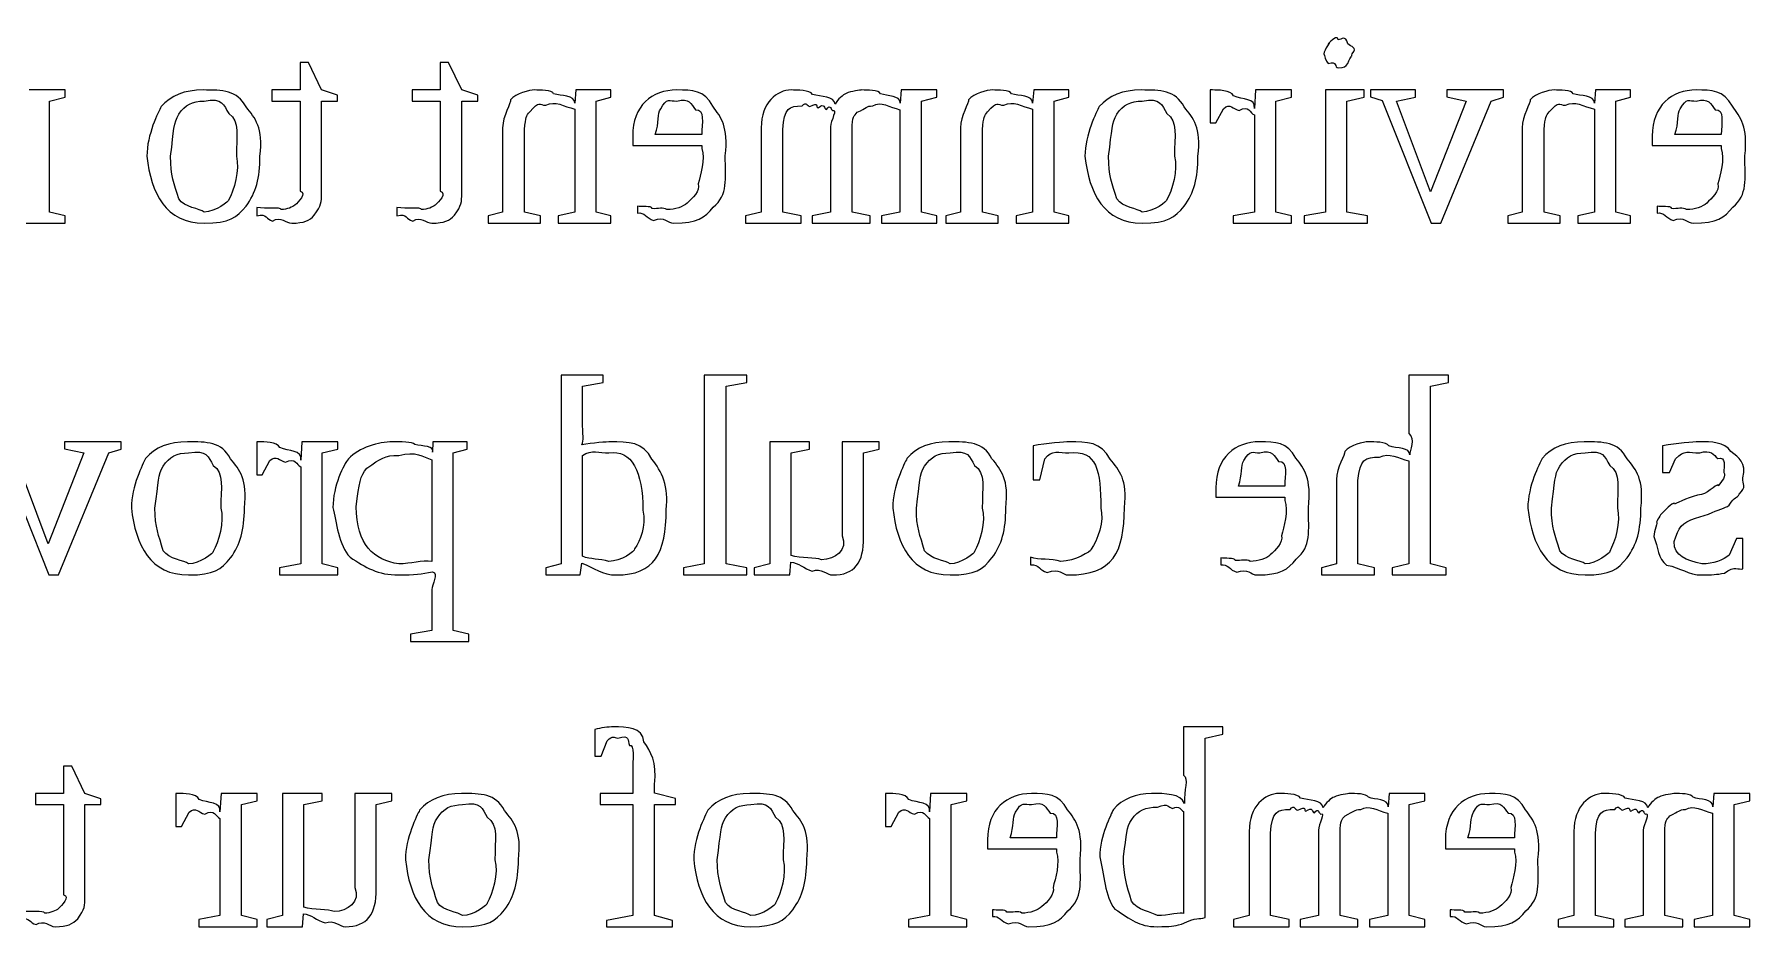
# Model space of a CAD drawing. Header units: millimetres. Extents: x 21 to 196, y 128 to 259.
# Drawn here: x 168.51 to 195.78, y 194.59 to 208.78 of the extents above; entities that cross this region are included whole.
import ezdxf

# ---------------------------------------------------------------- set-up
doc = ezdxf.new("R2010")
doc.units = ezdxf.units.MM
doc.layers.get('0').update_dxf_attribs({"linetype": 'CONTINUOUS'})

msp = doc.modelspace()

# ---------------------------------------------------------------- linework, layer by layer
at = {"color": 0}
for p, q in [((189.016, 208.466), (189.016, 208.466)), ((172.868, 208.328), (172.736, 208.328)), ((172.736, 208.328), (172.736, 207.892)), ((173.077, 207.892), (172.868, 208.328)), ((175.098, 208.328), (174.965, 208.328)), ((174.965, 208.328), (174.965, 207.892)), ((175.307, 207.892), (175.098, 208.328)), ((169, 207.892), (168.427, 207.892)), ((169, 207.777), (169, 207.892)), ((172.736, 207.892), (172.289, 207.892)), ((172.289, 207.892), (172.289, 207.716)), ((173.331, 207.809), (173.077, 207.892)), ((174.965, 207.892), (174.519, 207.892)), ((174.519, 207.892), (174.519, 207.716)), ((175.561, 207.809), (175.307, 207.892)), ((177.121, 207.892), (177.104, 207.683)), ((177.677, 207.892), (177.121, 207.892)), ((177.677, 207.777), (177.677, 207.892)), ((182.295, 207.892), (182.279, 207.683)), ((182.863, 207.892), (182.295, 207.892)), ((182.863, 207.777), (182.863, 207.892)), ((184.401, 207.892), (184.384, 207.683)), ((184.958, 207.892), (184.401, 207.892)), ((184.958, 207.777), (184.958, 207.892)), ((187.209, 207.892), (187.209, 207.368)), ((187.242, 207.892), (187.209, 207.892)), ((187.926, 207.892), (187.909, 207.6)), ((188.499, 207.892), (187.926, 207.892)), ((188.499, 207.777), (188.499, 207.892)), ((189.655, 207.892), (189.038, 207.892)), ((189.038, 207.892), (189.038, 205.952)), ((189.655, 207.777), (189.655, 207.892)), ((190.471, 207.892), (189.755, 207.892)), ((189.755, 207.892), (189.755, 207.782)), ((190.471, 207.777), (190.471, 207.892)), ((191.871, 207.892), (190.967, 207.892)), ((190.967, 207.892), (190.967, 207.782)), ((191.871, 207.777), (191.871, 207.892)), ((193.332, 207.892), (193.315, 207.683)), ((193.888, 207.892), (193.332, 207.892)), ((193.888, 207.777), (193.888, 207.892)), ((168.752, 207.716), (169, 207.777)), ((168.752, 205.952), (168.752, 207.716)), ((172.289, 207.716), (172.736, 207.716)), ((172.736, 207.716), (172.736, 206.283)), ((173.077, 206.255), (173.077, 207.716)), ((173.077, 207.716), (173.331, 207.716)), ((173.331, 207.716), (173.331, 207.809)), ((174.519, 207.716), (174.965, 207.716)), ((174.965, 207.716), (174.965, 206.283)), ((175.307, 206.255), (175.307, 207.716)), ((175.307, 207.716), (175.561, 207.716)), ((175.561, 207.716), (175.561, 207.809)), ((177.104, 207.589), (177.104, 205.952)), ((177.446, 207.716), (177.677, 207.777)), ((177.446, 205.952), (177.446, 207.716)), ((178.725, 207.716), (178.725, 207.716)), ((182.273, 207.578), (182.273, 205.952)), ((182.615, 207.716), (182.863, 207.777)), ((182.615, 205.952), (182.615, 207.716)), ((184.384, 207.589), (184.384, 205.952)), ((184.726, 207.716), (184.958, 207.777)), ((184.726, 205.952), (184.726, 207.716)), ((187.297, 207.368), (187.419, 207.595)), ((188.251, 207.716), (188.499, 207.777)), ((188.251, 205.952), (188.251, 207.716)), ((189.38, 207.716), (189.655, 207.777)), ((189.38, 205.952), (189.38, 207.716)), ((189.755, 207.782), (189.942, 207.727)), ((189.942, 207.727), (190.719, 205.776)), ((190.168, 207.716), (190.471, 207.777)), ((190.708, 206.272), (190.168, 207.716)), ((191.276, 207.716), (190.708, 206.272)), ((190.874, 205.776), (191.673, 207.716)), ((190.967, 207.782), (191.276, 207.716)), ((191.673, 207.716), (191.871, 207.777)), ((193.315, 207.589), (193.315, 205.952)), ((193.657, 207.716), (193.888, 207.777)), ((193.657, 205.952), (193.657, 207.716)), ((194.936, 207.716), (194.936, 207.716)), ((175.957, 207.292), (175.957, 205.952)), ((180.068, 207.292), (180.068, 205.952)), ((181.171, 207.308), (181.171, 205.952)), ((183.238, 207.292), (183.238, 205.952)), ((187.209, 207.368), (187.297, 207.368)), ((187.909, 207.495), (187.909, 205.952)), ((192.169, 207.292), (192.169, 205.952)), ((176.305, 205.952), (176.305, 207.264)), ((178.025, 207.159), (178.025, 207.01)), ((179.122, 207.187), (178.383, 207.187)), ((180.41, 205.952), (180.41, 207.264)), ((181.512, 205.952), (181.512, 207.264)), ((183.585, 205.952), (183.585, 207.264)), ((192.516, 205.952), (192.516, 207.264)), ((194.236, 207.159), (194.236, 207.01)), ((195.333, 207.187), (194.594, 207.187)), ((170.301, 206.839), (170.301, 206.839)), ((170.676, 206.839), (170.676, 206.839)), ((178.025, 207.01), (179.122, 207.01)), ((179.122, 207.01), (179.122, 206.961)), ((185.216, 206.839), (185.216, 206.839)), ((185.591, 206.839), (185.591, 206.839)), ((194.236, 207.01), (195.333, 207.01)), ((195.333, 207.01), (195.333, 206.961)), ((169, 205.891), (168.752, 205.952)), ((172.047, 206.024), (172.047, 205.891)), ((174.276, 206.024), (174.276, 205.891)), ((175.957, 205.952), (175.726, 205.891)), ((176.558, 205.891), (176.305, 205.952)), ((177.104, 205.952), (176.839, 205.891)), ((177.677, 205.891), (177.446, 205.952)), ((178.102, 206.045), (178.102, 205.935)), ((180.068, 205.952), (179.82, 205.891)), ((180.702, 205.891), (180.41, 205.952)), ((181.171, 205.952), (180.879, 205.891)), ((181.799, 205.891), (181.512, 205.952)), ((182.273, 205.952), (181.981, 205.891)), ((182.863, 205.891), (182.615, 205.952)), ((183.238, 205.952), (183.006, 205.891)), ((183.838, 205.891), (183.585, 205.952)), ((184.384, 205.952), (184.12, 205.891)), ((184.958, 205.891), (184.726, 205.952)), ((187.909, 205.952), (187.573, 205.891)), ((188.499, 205.891), (188.251, 205.952)), ((189.038, 205.952), (188.702, 205.891)), ((189.71, 205.891), (189.38, 205.952)), ((192.169, 205.952), (191.937, 205.891)), ((192.77, 205.891), (192.516, 205.952)), ((193.315, 205.952), (193.051, 205.891)), ((193.888, 205.891), (193.657, 205.952)), ((194.313, 206.045), (194.313, 205.935)), ((168.074, 205.776), (169, 205.776)), ((169, 205.776), (169, 205.891)), ((172.604, 205.776), (172.604, 205.776)), ((174.833, 205.776), (174.833, 205.776)), ((175.726, 205.891), (175.726, 205.776)), ((175.726, 205.776), (176.558, 205.776)), ((176.558, 205.776), (176.558, 205.891)), ((176.839, 205.891), (176.839, 205.776)), ((176.839, 205.776), (177.677, 205.776)), ((177.677, 205.776), (177.677, 205.891)), ((179.82, 205.891), (179.82, 205.776)), ((179.82, 205.776), (180.702, 205.776)), ((180.702, 205.776), (180.702, 205.891)), ((180.879, 205.891), (180.879, 205.776)), ((180.879, 205.776), (181.799, 205.776)), ((181.799, 205.776), (181.799, 205.891)), ((181.981, 205.891), (181.981, 205.776)), ((181.981, 205.776), (182.863, 205.776)), ((182.863, 205.776), (182.863, 205.891)), ((183.006, 205.891), (183.006, 205.776)), ((183.006, 205.776), (183.838, 205.776)), ((183.838, 205.776), (183.838, 205.891)), ((184.12, 205.891), (184.12, 205.776)), ((184.12, 205.776), (184.958, 205.776)), ((184.958, 205.776), (184.958, 205.891)), ((187.573, 205.891), (187.573, 205.776)), ((187.573, 205.776), (188.499, 205.776)), ((188.499, 205.776), (188.499, 205.891)), ((188.702, 205.891), (188.702, 205.776)), ((188.702, 205.776), (189.71, 205.776)), ((189.71, 205.776), (189.71, 205.891)), ((190.719, 205.776), (190.874, 205.776)), ((191.937, 205.891), (191.937, 205.776)), ((191.937, 205.776), (192.77, 205.776)), ((192.77, 205.776), (192.77, 205.891)), ((193.051, 205.891), (193.051, 205.776)), ((193.051, 205.776), (193.888, 205.776)), ((193.888, 205.776), (193.888, 205.891)), ((177.553, 203.358), (176.886, 203.358)), ((176.886, 203.358), (176.886, 200.36)), ((177.228, 203.182), (177.553, 203.243)), ((177.553, 203.243), (177.553, 203.358)), ((179.839, 203.358), (179.161, 203.358)), ((179.161, 203.358), (179.161, 200.36)), ((179.509, 203.182), (179.839, 203.243)), ((179.839, 203.243), (179.839, 203.358)), ((190.996, 203.358), (190.368, 203.358)), ((190.368, 203.358), (190.368, 202.432)), ((190.71, 203.182), (190.996, 203.243)), ((190.996, 203.243), (190.996, 203.358)), ((177.228, 202.625), (177.228, 203.182)), ((179.509, 200.36), (179.509, 203.182)), ((190.71, 200.36), (190.71, 203.182)), ((167.965, 202.135), (168.742, 200.183)), ((168.731, 200.679), (168.191, 202.124)), ((169.299, 202.124), (168.731, 200.679)), ((168.897, 200.183), (169.696, 202.124)), ((169.894, 202.3), (168.99, 202.3)), ((168.99, 202.3), (168.99, 202.19)), ((168.99, 202.19), (169.299, 202.124)), ((169.696, 202.124), (169.894, 202.184)), ((169.894, 202.184), (169.894, 202.3)), ((172.047, 202.3), (172.047, 201.777)), ((172.08, 202.3), (172.047, 202.3)), ((172.763, 202.3), (172.747, 202.008)), ((173.337, 202.3), (172.763, 202.3)), ((173.089, 202.124), (173.337, 202.184)), ((173.089, 200.36), (173.089, 202.124)), ((173.337, 202.184), (173.337, 202.3)), ((174.847, 202.3), (174.841, 202.135)), ((175.393, 202.3), (174.847, 202.3)), ((175.172, 202.124), (175.393, 202.184)), ((175.172, 199.301), (175.172, 202.124)), ((175.393, 202.184), (175.393, 202.3)), ((180.837, 202.3), (180.203, 202.3)), ((180.203, 202.3), (180.203, 200.36)), ((180.545, 202.124), (180.837, 202.184)), ((180.545, 200.492), (180.545, 202.124)), ((180.837, 202.184), (180.837, 202.3)), ((181.945, 202.3), (181.355, 202.3)), ((181.355, 202.3), (181.355, 200.806)), ((181.697, 202.124), (181.945, 202.184)), ((181.697, 200.784), (181.697, 202.124)), ((181.945, 202.184), (181.945, 202.3)), ((184.393, 202.234), (184.393, 201.694)), ((187.997, 202.124), (187.997, 202.124)), ((194.401, 202.234), (194.401, 201.81)), ((172.135, 201.777), (172.256, 202.002)), ((172.747, 201.903), (172.747, 200.36)), ((174.83, 202.014), (174.83, 200.399)), ((177.228, 200.481), (177.228, 202.085)), ((184.497, 201.694), (184.58, 202.03)), ((190.368, 201.997), (190.368, 200.36)), ((194.511, 201.81), (194.605, 202.03)), ((172.047, 201.777), (172.135, 201.777)), ((184.393, 201.694), (184.497, 201.694)), ((187.297, 201.567), (187.297, 201.418)), ((188.394, 201.595), (187.656, 201.595)), ((189.216, 201.699), (189.216, 200.36)), ((189.557, 200.36), (189.557, 201.683)), ((194.401, 201.81), (194.511, 201.81)), ((187.297, 201.418), (188.394, 201.418)), ((188.394, 201.418), (188.394, 201.369)), ((170.054, 201.247), (170.054, 201.247)), ((170.429, 201.247), (170.429, 201.247)), ((173.629, 201.269), (173.629, 201.269)), ((178.187, 201.214), (178.187, 201.214)), ((182.16, 201.247), (182.16, 201.247)), ((182.535, 201.247), (182.535, 201.247)), ((192.258, 201.247), (192.258, 201.247)), ((192.633, 201.247), (192.633, 201.247)), ((194.925, 201.088), (195.129, 201.148)), ((194.263, 200.795), (194.263, 200.795)), ((195.575, 200.762), (195.46, 200.498)), ((195.675, 200.762), (195.575, 200.762)), ((195.675, 200.283), (195.675, 200.762)), ((172.747, 200.36), (172.411, 200.299)), ((172.411, 200.299), (172.411, 200.183)), ((173.337, 200.299), (173.089, 200.36)), ((173.337, 200.183), (173.337, 200.299)), ((176.886, 200.36), (176.644, 200.299)), ((176.644, 200.299), (176.644, 200.183)), ((177.19, 200.183), (177.217, 200.371)), ((179.161, 200.36), (178.831, 200.299)), ((178.831, 200.299), (178.831, 200.183)), ((179.839, 200.299), (179.509, 200.36)), ((179.839, 200.183), (179.839, 200.299)), ((180.203, 200.36), (179.955, 200.299)), ((179.955, 200.299), (179.955, 200.183)), ((180.523, 200.183), (180.54, 200.387)), ((184.349, 200.465), (184.349, 200.343)), ((187.375, 200.454), (187.375, 200.343)), ((189.216, 200.36), (188.979, 200.299)), ((188.979, 200.299), (188.979, 200.183)), ((189.817, 200.299), (189.557, 200.36)), ((189.817, 200.183), (189.817, 200.299)), ((190.368, 200.36), (190.103, 200.299)), ((190.103, 200.299), (190.103, 200.183)), ((190.958, 200.299), (190.71, 200.36)), ((190.958, 200.183), (190.958, 200.299)), ((168.742, 200.183), (168.897, 200.183)), ((172.411, 200.183), (173.337, 200.183)), ((174.83, 199.952), (174.83, 199.301)), ((176.644, 200.183), (177.19, 200.183)), ((178.831, 200.183), (179.839, 200.183)), ((179.955, 200.183), (180.523, 200.183)), ((188.979, 200.183), (189.817, 200.183)), ((190.103, 200.183), (190.958, 200.183)), ((174.83, 199.301), (174.494, 199.241)), ((174.494, 199.241), (174.494, 199.125)), ((174.494, 199.125), (175.42, 199.125)), ((175.42, 199.241), (175.172, 199.301)), ((175.42, 199.125), (175.42, 199.241)), ((187.409, 197.768), (186.781, 197.768)), ((186.781, 197.768), (186.781, 197.002)), ((187.409, 197.652), (187.409, 197.768)), ((177.424, 197.729), (177.424, 197.305)), ((177.523, 197.305), (177.617, 197.547)), ((187.128, 197.592), (187.409, 197.652)), ((187.128, 194.741), (187.128, 197.592)), ((177.424, 197.305), (177.523, 197.305)), ((169.106, 197.145), (168.974, 197.145)), ((168.974, 197.145), (168.974, 196.71)), ((169.315, 196.71), (169.106, 197.145)), ((178.025, 197.035), (178.025, 196.71)), ((168.974, 196.71), (168.527, 196.71)), ((168.527, 196.71), (168.527, 196.533)), ((169.569, 196.627), (169.315, 196.71)), ((170.762, 196.71), (170.762, 196.186)), ((170.796, 196.71), (170.762, 196.71)), ((171.479, 196.71), (171.462, 196.417)), ((172.052, 196.71), (171.479, 196.71)), ((172.052, 196.594), (172.052, 196.71)), ((173.089, 196.71), (172.455, 196.71)), ((172.455, 196.71), (172.455, 194.769)), ((173.089, 196.594), (173.089, 196.71)), ((174.196, 196.71), (173.607, 196.71)), ((173.607, 196.71), (173.607, 195.216)), ((174.196, 196.594), (174.196, 196.71)), ((178.025, 196.71), (177.506, 196.71)), ((177.506, 196.71), (177.506, 196.533)), ((178.372, 196.715), (178.372, 196.853)), ((178.703, 196.632), (178.372, 196.715)), ((182.046, 196.71), (182.046, 196.186)), ((182.079, 196.71), (182.046, 196.71)), ((182.762, 196.71), (182.746, 196.417)), ((183.335, 196.71), (182.762, 196.71)), ((183.335, 196.594), (183.335, 196.71)), ((190.053, 196.71), (190.037, 196.5)), ((190.621, 196.71), (190.053, 196.71)), ((190.621, 196.594), (190.621, 196.71)), ((195.217, 196.71), (195.2, 196.5)), ((195.785, 196.71), (195.217, 196.71)), ((195.785, 196.594), (195.785, 196.71)), ((168.527, 196.533), (168.974, 196.533)), ((168.974, 196.533), (168.974, 195.1)), ((169.315, 195.072), (169.315, 196.533)), ((169.315, 196.533), (169.569, 196.533)), ((169.569, 196.533), (169.569, 196.627)), ((170.851, 196.186), (170.972, 196.412)), ((171.804, 196.533), (172.052, 196.594)), ((171.804, 194.769), (171.804, 196.533)), ((172.796, 196.533), (173.089, 196.594)), ((172.796, 194.902), (172.796, 196.533)), ((173.948, 196.533), (174.196, 196.594)), ((173.948, 195.194), (173.948, 196.533)), ((177.506, 196.533), (178.025, 196.533)), ((178.025, 196.533), (178.025, 194.769)), ((178.372, 196.533), (178.703, 196.533)), ((178.372, 194.769), (178.372, 196.533)), ((178.703, 196.533), (178.703, 196.632)), ((182.134, 196.186), (182.255, 196.412)), ((183.087, 196.533), (183.335, 196.594)), ((183.087, 194.769), (183.087, 196.533)), ((184.366, 196.533), (184.366, 196.533)), ((186.781, 196.423), (186.781, 194.802)), ((190.032, 196.395), (190.032, 194.769)), ((190.373, 196.533), (190.621, 196.594)), ((190.373, 194.769), (190.373, 196.533)), ((191.647, 196.533), (191.647, 196.533)), ((195.195, 196.395), (195.195, 194.769)), ((195.537, 196.533), (195.785, 196.594)), ((195.537, 194.769), (195.537, 196.533)), ((170.762, 196.186), (170.851, 196.186)), ((171.462, 196.313), (171.462, 194.769)), ((182.046, 196.186), (182.134, 196.186)), ((182.746, 196.313), (182.746, 194.769)), ((187.827, 196.108), (187.827, 194.769)), ((188.929, 196.125), (188.929, 194.769)), ((192.99, 196.108), (192.99, 194.769)), ((194.093, 196.125), (194.093, 194.769)), ((183.666, 195.976), (183.666, 195.828)), ((184.763, 196.004), (184.025, 196.004)), ((188.168, 194.769), (188.168, 196.081)), ((189.271, 194.769), (189.271, 196.081)), ((190.947, 195.976), (190.947, 195.828)), ((192.043, 196.004), (191.305, 196.004)), ((193.332, 194.769), (193.332, 196.081)), ((194.434, 194.769), (194.434, 196.081)), ((174.412, 195.657), (174.412, 195.657)), ((174.786, 195.657), (174.786, 195.657)), ((178.995, 195.657), (178.995, 195.657)), ((179.37, 195.657), (179.37, 195.657)), ((183.666, 195.828), (184.763, 195.828)), ((184.763, 195.828), (184.763, 195.778)), ((185.827, 195.706), (185.827, 195.706)), ((190.947, 195.828), (192.043, 195.828)), ((192.043, 195.828), (192.043, 195.778)), ((171.462, 194.769), (171.126, 194.709)), ((172.052, 194.709), (171.804, 194.769)), ((172.455, 194.769), (172.207, 194.709)), ((172.774, 194.593), (172.791, 194.797)), ((178.025, 194.769), (177.606, 194.692)), ((178.659, 194.692), (178.372, 194.769)), ((182.746, 194.769), (182.409, 194.709)), ((183.335, 194.709), (183.087, 194.769)), ((183.744, 194.863), (183.744, 194.753)), ((187.827, 194.769), (187.579, 194.709)), ((188.461, 194.709), (188.168, 194.769)), ((188.929, 194.769), (188.637, 194.709)), ((189.557, 194.709), (189.271, 194.769)), ((190.032, 194.769), (189.739, 194.709)), ((190.621, 194.709), (190.373, 194.769)), ((191.024, 194.863), (191.024, 194.753)), ((192.99, 194.769), (192.742, 194.709)), ((193.624, 194.709), (193.332, 194.769)), ((194.093, 194.769), (193.8, 194.709)), ((194.721, 194.709), (194.434, 194.769)), ((195.195, 194.769), (194.903, 194.709)), ((195.785, 194.709), (195.537, 194.769)), ((168.841, 194.593), (168.841, 194.593)), ((171.126, 194.709), (171.126, 194.593)), ((171.126, 194.593), (172.052, 194.593)), ((172.052, 194.593), (172.052, 194.709)), ((172.207, 194.709), (172.207, 194.593)), ((172.207, 194.593), (172.774, 194.593)), ((177.606, 194.692), (177.606, 194.593)), ((177.606, 194.593), (178.659, 194.593)), ((178.659, 194.593), (178.659, 194.692)), ((182.409, 194.709), (182.409, 194.593)), ((182.409, 194.593), (183.335, 194.593)), ((183.335, 194.593), (183.335, 194.709)), ((187.579, 194.709), (187.579, 194.593)), ((187.579, 194.593), (188.461, 194.593)), ((188.461, 194.593), (188.461, 194.709)), ((188.637, 194.709), (188.637, 194.593)), ((188.637, 194.593), (189.557, 194.593)), ((189.557, 194.593), (189.557, 194.709)), ((189.739, 194.709), (189.739, 194.593)), ((189.739, 194.593), (190.621, 194.593)), ((190.621, 194.593), (190.621, 194.709)), ((192.742, 194.709), (192.742, 194.593)), ((192.742, 194.593), (193.624, 194.593)), ((193.624, 194.593), (193.624, 194.709)), ((193.8, 194.709), (193.8, 194.593)), ((193.8, 194.593), (194.721, 194.593)), ((194.721, 194.593), (194.721, 194.709)), ((194.903, 194.709), (194.903, 194.593)), ((194.903, 194.593), (195.785, 194.593)), ((195.785, 194.593), (195.785, 194.709))]:
    msp.add_line(p, q, dxfattribs=at)
for points in [[(189.082, 208.625), (189.145, 208.689), (189.016, 208.528), (189.016, 208.466)], [(189.242, 208.691), (189.234, 208.777), (189.126, 208.669), (189.082, 208.625)], [(189.396, 208.625), (189.355, 208.777), (189.301, 208.691), (189.242, 208.691)], [(189.016, 208.466), (189.027, 208.45), (189.038, 208.355), (189.082, 208.311)], [(189.462, 208.466), (189.56, 208.572), (189.44, 208.581), (189.396, 208.625)], [(189.396, 208.311), (189.443, 208.45), (189.462, 208.406), (189.462, 208.466)], [(189.082, 208.311), (189.234, 208.362), (189.18, 208.245), (189.242, 208.245)], [(189.242, 208.245), (189.355, 208.245), (189.352, 208.267), (189.396, 208.311)], [(171.194, 207.892), (170.901, 207.892), (170.678, 207.804), (170.527, 207.628)], [(171.877, 207.622), (171.737, 207.892), (171.5, 207.892), (171.194, 207.892)], [(176.465, 207.892), (176.381, 207.892), (176.17, 207.84), (176.084, 207.738)], [(176.768, 207.832), (176.749, 207.892), (176.546, 207.892), (176.465, 207.892)], [(177.104, 207.683), (177.104, 207.815), (176.886, 207.794), (176.768, 207.832)], [(178.725, 207.892), (178.332, 207.892), (178.025, 207.647), (178.025, 207.159)], [(179.298, 207.633), (179.163, 207.892), (178.971, 207.892), (178.725, 207.892)], [(180.542, 207.892), (180.321, 207.892), (180.068, 207.691), (180.068, 207.292)], [(180.884, 207.821), (180.846, 207.892), (180.635, 207.892), (180.542, 207.892)], [(181.419, 207.837), (181.375, 207.818), (181.279, 207.743), (181.242, 207.666)], [(181.667, 207.892), (181.65, 207.892), (181.496, 207.873), (181.419, 207.837)], [(181.965, 207.832), (181.941, 207.892), (181.752, 207.892), (181.667, 207.892)], [(182.279, 207.683), (182.283, 207.811), (182.075, 207.79), (181.965, 207.832)], [(183.745, 207.892), (183.661, 207.892), (183.45, 207.84), (183.364, 207.738)], [(184.048, 207.832), (184.029, 207.892), (183.826, 207.892), (183.745, 207.892)], [(184.384, 207.683), (184.384, 207.815), (184.167, 207.794), (184.048, 207.832)], [(186.11, 207.892), (185.818, 207.892), (185.594, 207.804), (185.443, 207.628)], [(186.793, 207.622), (186.653, 207.892), (186.416, 207.892), (186.11, 207.892)], [(187.579, 207.798), (187.535, 207.892), (187.324, 207.892), (187.242, 207.892)], [(192.676, 207.892), (192.592, 207.892), (192.381, 207.84), (192.296, 207.738)], [(192.979, 207.832), (192.96, 207.892), (192.757, 207.892), (192.676, 207.892)], [(193.315, 207.683), (193.315, 207.815), (193.097, 207.794), (192.979, 207.832)], [(194.936, 207.892), (194.543, 207.892), (194.236, 207.647), (194.236, 207.159)], [(195.509, 207.633), (195.374, 207.892), (195.182, 207.892), (194.936, 207.892)], [(170.527, 207.628), (170.483, 207.54), (170.301, 207.188), (170.301, 206.839)], [(170.808, 207.506), (170.906, 207.657), (171.027, 207.716), (171.21, 207.716)], [(171.21, 207.716), (171.505, 207.774), (171.522, 207.65), (171.602, 207.517)], [(172.098, 206.839), (172.151, 207.297), (172.025, 207.441), (171.877, 207.622)], [(176.084, 207.738), (176.094, 207.686), (175.957, 207.486), (175.957, 207.292)], [(176.387, 207.545), (176.553, 207.73), (176.529, 207.65), (176.646, 207.65)], [(176.646, 207.65), (176.795, 207.73), (176.925, 207.629), (177.104, 207.589)], [(178.383, 207.187), (178.453, 207.377), (178.413, 207.513), (178.471, 207.595)], [(178.471, 207.595), (178.568, 207.774), (178.612, 207.716), (178.725, 207.716)], [(178.725, 207.716), (178.927, 207.774), (178.954, 207.669), (179.022, 207.578)], [(179.022, 207.578), (179.181, 207.595), (179.122, 207.359), (179.122, 207.187)], [(179.497, 206.845), (179.549, 207.311), (179.43, 207.459), (179.298, 207.633)], [(180.41, 207.264), (180.431, 207.605), (180.513, 207.639), (180.719, 207.639)], [(180.719, 207.639), (180.79, 207.723), (180.796, 207.634), (180.84, 207.628)], [(180.84, 207.628), (180.997, 207.712), (180.928, 207.618), (180.972, 207.611)], [(181.242, 207.666), (181.235, 207.8), (181.021, 207.777), (180.884, 207.821)], [(180.972, 207.611), (181.085, 207.696), (181.06, 207.595), (181.104, 207.584)], [(181.104, 207.584), (181.169, 207.679), (181.179, 207.57), (181.204, 207.567)], [(181.204, 207.567), (181.291, 207.597), (181.171, 207.403), (181.171, 207.308)], [(181.595, 207.54), (181.747, 207.605), (181.733, 207.639), (181.843, 207.639)], [(181.843, 207.639), (181.974, 207.723), (182.105, 207.618), (182.273, 207.578)], [(183.364, 207.738), (183.374, 207.686), (183.238, 207.486), (183.238, 207.292)], [(183.668, 207.545), (183.833, 207.73), (183.81, 207.65), (183.927, 207.65)], [(183.927, 207.65), (184.076, 207.73), (184.205, 207.629), (184.384, 207.589)], [(185.443, 207.628), (185.398, 207.54), (185.216, 207.188), (185.216, 206.839)], [(185.724, 207.506), (185.821, 207.657), (185.943, 207.716), (186.126, 207.716)], [(186.126, 207.716), (186.421, 207.774), (186.437, 207.65), (186.517, 207.517)], [(187.013, 206.839), (187.067, 207.297), (186.94, 207.441), (186.793, 207.622)], [(187.419, 207.595), (187.524, 207.694), (187.572, 207.585), (187.667, 207.567)], [(187.909, 207.6), (187.935, 207.767), (187.719, 207.735), (187.579, 207.798)], [(187.667, 207.567), (187.829, 207.657), (187.84, 207.524), (187.909, 207.495)], [(192.296, 207.738), (192.305, 207.686), (192.169, 207.486), (192.169, 207.292)], [(192.599, 207.545), (192.764, 207.73), (192.741, 207.65), (192.858, 207.65)], [(192.858, 207.65), (193.006, 207.73), (193.136, 207.629), (193.315, 207.589)], [(194.594, 207.187), (194.665, 207.377), (194.624, 207.513), (194.682, 207.595)], [(194.682, 207.595), (194.779, 207.774), (194.823, 207.716), (194.936, 207.716)], [(194.936, 207.716), (195.138, 207.774), (195.165, 207.669), (195.234, 207.578)], [(195.234, 207.578), (195.392, 207.595), (195.333, 207.359), (195.333, 207.187)], [(195.708, 206.845), (195.76, 207.311), (195.641, 207.459), (195.509, 207.633)], [(170.676, 206.839), (170.734, 207.264), (170.72, 207.37), (170.808, 207.506)], [(171.602, 207.517), (171.783, 207.392), (171.723, 207.159), (171.723, 206.839)], [(176.305, 207.264), (176.325, 207.473), (176.332, 207.475), (176.387, 207.545)], [(181.512, 207.264), (181.518, 207.476), (181.54, 207.476), (181.595, 207.54)], [(183.585, 207.264), (183.606, 207.473), (183.613, 207.475), (183.668, 207.545)], [(185.591, 206.839), (185.649, 207.264), (185.636, 207.37), (185.724, 207.506)], [(186.517, 207.517), (186.7, 207.392), (186.639, 207.159), (186.639, 206.839)], [(192.516, 207.264), (192.537, 207.473), (192.544, 207.475), (192.599, 207.545)], [(170.301, 206.839), (170.366, 206.246), (170.604, 205.776), (171.21, 205.776)], [(170.808, 206.162), (170.734, 206.407), (170.676, 206.527), (170.676, 206.839)], [(171.723, 206.839), (171.783, 206.631), (171.683, 206.285), (171.602, 206.15)], [(171.877, 206.045), (172.034, 206.256), (172.098, 206.494), (172.098, 206.839)], [(179.122, 206.961), (179.181, 206.797), (179.104, 206.533), (179.066, 206.398)], [(179.304, 206.029), (179.549, 206.23), (179.497, 206.47), (179.497, 206.845)], [(185.216, 206.839), (185.281, 206.246), (185.52, 205.776), (186.126, 205.776)], [(185.724, 206.162), (185.649, 206.407), (185.591, 206.527), (185.591, 206.839)], [(186.639, 206.839), (186.7, 206.631), (186.599, 206.285), (186.517, 206.15)], [(186.793, 206.045), (186.95, 206.256), (187.013, 206.494), (187.013, 206.839)], [(195.333, 206.961), (195.392, 206.797), (195.315, 206.533), (195.278, 206.398)], [(195.515, 206.029), (195.76, 206.23), (195.708, 206.47), (195.708, 206.845)], [(172.736, 206.283), (172.85, 206.252), (172.708, 206.113), (172.653, 206.062)], [(172.962, 205.902), (173.077, 206.062), (173.077, 206.103), (173.077, 206.255)], [(174.965, 206.283), (175.08, 206.252), (174.938, 206.113), (174.883, 206.062)], [(175.191, 205.902), (175.307, 206.062), (175.307, 206.103), (175.307, 206.255)], [(179.066, 206.398), (179.104, 206.294), (178.967, 206.164), (178.89, 206.095)], [(195.278, 206.398), (195.315, 206.294), (195.179, 206.164), (195.101, 206.095)], [(171.21, 205.952), (171.144, 206.01), (170.896, 206.021), (170.808, 206.162)], [(171.602, 206.15), (171.618, 206.128), (171.387, 205.952), (171.21, 205.952)], [(171.21, 205.776), (171.618, 205.776), (171.727, 205.865), (171.877, 206.045)], [(172.438, 205.99), (172.427, 206.036), (172.201, 206.001), (172.047, 206.024)], [(172.047, 205.891), (172.215, 205.937), (172.19, 205.831), (172.3, 205.809)], [(172.653, 206.062), (172.623, 206.036), (172.526, 205.99), (172.438, 205.99)], [(174.668, 205.99), (174.657, 206.036), (174.431, 206.001), (174.276, 206.024)], [(174.276, 205.891), (174.444, 205.937), (174.42, 205.831), (174.53, 205.809)], [(174.883, 206.062), (174.853, 206.036), (174.756, 205.99), (174.668, 205.99)], [(178.333, 206.007), (178.325, 206.058), (178.161, 206.03), (178.102, 206.045)], [(178.102, 205.935), (178.211, 205.955), (178.249, 205.853), (178.355, 205.82)], [(178.57, 205.99), (178.513, 206.036), (178.425, 205.996), (178.333, 206.007)], [(178.89, 206.095), (178.828, 206.036), (178.703, 205.99), (178.57, 205.99)], [(178.681, 205.776), (179.053, 205.776), (179.171, 205.86), (179.304, 206.029)], [(186.126, 205.952), (186.06, 206.01), (185.812, 206.021), (185.724, 206.162)], [(186.517, 206.15), (186.534, 206.128), (186.303, 205.952), (186.126, 205.952)], [(186.126, 205.776), (186.534, 205.776), (186.643, 205.865), (186.793, 206.045)], [(194.545, 206.007), (194.536, 206.058), (194.372, 206.03), (194.313, 206.045)], [(194.313, 205.935), (194.422, 205.955), (194.461, 205.853), (194.566, 205.82)], [(194.782, 205.99), (194.724, 206.036), (194.637, 205.996), (194.545, 206.007)], [(195.101, 206.095), (195.039, 206.036), (194.914, 205.99), (194.782, 205.99)], [(194.892, 205.776), (195.264, 205.776), (195.382, 205.86), (195.515, 206.029)], [(172.3, 205.809), (172.431, 205.893), (172.508, 205.776), (172.604, 205.776)], [(172.604, 205.776), (172.802, 205.776), (172.882, 205.817), (172.962, 205.902)], [(174.53, 205.809), (174.661, 205.893), (174.738, 205.776), (174.833, 205.776)], [(174.833, 205.776), (175.031, 205.776), (175.111, 205.817), (175.191, 205.902)], [(178.355, 205.82), (178.542, 205.893), (178.57, 205.776), (178.681, 205.776)], [(194.566, 205.82), (194.753, 205.893), (194.782, 205.776), (194.892, 205.776)], [(177.217, 202.251), (177.253, 202.314), (177.228, 202.423), (177.228, 202.625)], [(190.368, 202.432), (190.475, 202.347), (190.372, 202.16), (190.379, 202.091)], [(170.947, 202.3), (170.655, 202.3), (170.432, 202.212), (170.28, 202.035)], [(170.561, 201.914), (170.659, 202.064), (170.78, 202.124), (170.964, 202.124)], [(171.631, 202.03), (171.49, 202.3), (171.253, 202.3), (170.947, 202.3)], [(170.964, 202.124), (171.258, 202.182), (171.275, 202.058), (171.355, 201.925)], [(172.416, 202.207), (172.372, 202.3), (172.161, 202.3), (172.08, 202.3)], [(172.747, 202.008), (172.773, 202.175), (172.557, 202.143), (172.416, 202.207)], [(174.202, 202.3), (173.992, 202.3), (173.67, 202.209), (173.507, 202.03)], [(174.56, 202.256), (174.533, 202.3), (174.323, 202.3), (174.202, 202.3)], [(174.307, 202.085), (174.574, 202.157), (174.691, 202.061), (174.83, 202.014)], [(174.841, 202.135), (174.885, 202.241), (174.679, 202.226), (174.56, 202.256)], [(177.669, 202.3), (177.631, 202.3), (177.369, 202.283), (177.217, 202.251)], [(177.228, 202.085), (177.374, 202.182), (177.49, 202.124), (177.647, 202.124)], [(177.647, 202.124), (178.01, 202.182), (178.187, 201.821), (178.187, 201.214)], [(178.331, 202.025), (178.19, 202.3), (177.96, 202.3), (177.669, 202.3)], [(183.053, 202.3), (182.761, 202.3), (182.538, 202.212), (182.386, 202.035)], [(182.667, 201.914), (182.765, 202.064), (182.886, 202.124), (183.07, 202.124)], [(183.737, 202.03), (183.596, 202.3), (183.359, 202.3), (183.053, 202.3)], [(183.07, 202.124), (183.364, 202.182), (183.381, 202.058), (183.461, 201.925)], [(184.966, 202.3), (184.897, 202.3), (184.599, 202.278), (184.393, 202.234)], [(184.58, 202.03), (184.683, 202.182), (184.81, 202.124), (184.96, 202.124)], [(184.96, 202.124), (185.407, 202.182), (185.467, 201.832), (185.467, 201.247)], [(185.616, 202.025), (185.473, 202.3), (185.25, 202.3), (184.966, 202.3)], [(187.997, 202.3), (187.605, 202.3), (187.297, 202.055), (187.297, 201.567)], [(187.744, 202.002), (187.84, 202.182), (187.885, 202.124), (187.997, 202.124)], [(188.571, 202.041), (188.436, 202.3), (188.244, 202.3), (187.997, 202.3)], [(187.997, 202.124), (188.2, 202.182), (188.226, 202.077), (188.295, 201.986)], [(189.348, 202.146), (189.353, 202.093), (189.216, 201.894), (189.216, 201.699)], [(189.723, 202.3), (189.644, 202.3), (189.434, 202.248), (189.348, 202.146)], [(190.048, 202.234), (190.015, 202.3), (189.811, 202.3), (189.723, 202.3)], [(189.899, 202.058), (190.059, 202.137), (190.188, 202.037), (190.368, 201.997)], [(190.379, 202.091), (190.387, 202.215), (190.173, 202.193), (190.048, 202.234)], [(193.151, 202.3), (192.859, 202.3), (192.636, 202.212), (192.484, 202.035)], [(192.766, 201.914), (192.863, 202.064), (192.985, 202.124), (193.168, 202.124)], [(193.835, 202.03), (193.694, 202.3), (193.457, 202.3), (193.151, 202.3)], [(193.168, 202.124), (193.463, 202.182), (193.479, 202.058), (193.559, 201.925)], [(194.975, 202.3), (194.885, 202.3), (194.633, 202.278), (194.401, 202.234)], [(194.605, 202.03), (194.753, 202.182), (194.814, 202.124), (194.991, 202.124)], [(195.487, 202.146), (195.37, 202.3), (195.192, 202.3), (194.975, 202.3)], [(194.991, 202.124), (195.171, 202.182), (195.211, 202.093), (195.278, 202.035)], [(195.675, 201.727), (195.738, 201.976), (195.612, 202.043), (195.487, 202.146)], [(170.28, 202.035), (170.236, 201.947), (170.054, 201.596), (170.054, 201.247)], [(170.429, 201.247), (170.487, 201.672), (170.473, 201.778), (170.561, 201.914)], [(171.355, 201.925), (171.537, 201.8), (171.476, 201.567), (171.476, 201.247)], [(171.851, 201.247), (171.905, 201.705), (171.778, 201.85), (171.631, 202.03)], [(172.256, 202.002), (172.361, 202.102), (172.409, 201.993), (172.504, 201.975)], [(172.504, 201.975), (172.667, 202.064), (172.678, 201.932), (172.747, 201.903)], [(173.507, 202.03), (173.43, 201.943), (173.259, 201.596), (173.259, 201.258)], [(173.629, 201.269), (173.677, 201.652), (173.687, 201.749), (173.8, 201.881)], [(173.8, 201.881), (174.019, 202.038), (174.079, 202.085), (174.307, 202.085)], [(178.557, 201.22), (178.609, 201.579), (178.482, 201.84), (178.331, 202.025)], [(182.386, 202.035), (182.342, 201.947), (182.16, 201.596), (182.16, 201.247)], [(182.535, 201.247), (182.593, 201.672), (182.579, 201.778), (182.667, 201.914)], [(183.461, 201.925), (183.643, 201.8), (183.582, 201.567), (183.582, 201.247)], [(183.957, 201.247), (184.011, 201.705), (183.884, 201.85), (183.737, 202.03)], [(185.842, 201.253), (185.892, 201.701), (185.768, 201.844), (185.616, 202.025)], [(187.656, 201.595), (187.726, 201.785), (187.686, 201.921), (187.744, 202.002)], [(188.295, 201.986), (188.454, 202.002), (188.394, 201.767), (188.394, 201.595)], [(188.769, 201.253), (188.821, 201.719), (188.703, 201.868), (188.571, 202.041)], [(189.557, 201.683), (189.582, 202.02), (189.672, 202.058), (189.899, 202.058)], [(192.484, 202.035), (192.44, 201.947), (192.258, 201.596), (192.258, 201.247)], [(192.633, 201.247), (192.691, 201.672), (192.677, 201.778), (192.766, 201.914)], [(193.559, 201.925), (193.741, 201.8), (193.681, 201.567), (193.681, 201.247)], [(194.055, 201.247), (194.109, 201.705), (193.982, 201.85), (193.835, 202.03)], [(195.278, 202.035), (195.418, 202.069), (195.372, 201.905), (195.372, 201.81)], [(195.283, 201.6), (195.3, 201.661), (195.137, 201.498), (195.019, 201.462)], [(195.372, 201.81), (195.418, 201.774), (195.343, 201.658), (195.283, 201.6)], [(195.62, 201.468), (195.738, 201.584), (195.675, 201.628), (195.675, 201.727)], [(188.394, 201.369), (188.454, 201.205), (188.376, 200.942), (188.339, 200.806)], [(194.589, 201.308), (194.592, 201.37), (194.461, 201.234), (194.412, 201.187)], [(195.019, 201.462), (194.845, 201.436), (194.655, 201.341), (194.589, 201.308)], [(195.129, 201.148), (195.289, 201.227), (195.391, 201.243), (195.46, 201.291)], [(195.46, 201.291), (195.546, 201.44), (195.584, 201.398), (195.62, 201.468)], [(170.054, 201.247), (170.119, 200.653), (170.357, 200.183), (170.964, 200.183)], [(170.561, 200.569), (170.487, 200.815), (170.429, 200.934), (170.429, 201.247)], [(171.476, 201.247), (171.537, 201.039), (171.436, 200.694), (171.355, 200.558)], [(171.631, 200.454), (171.788, 200.665), (171.851, 200.901), (171.851, 201.247)], [(173.259, 201.258), (173.313, 201.028), (173.35, 200.652), (173.53, 200.465)], [(174.307, 200.36), (173.912, 200.418), (173.629, 200.663), (173.629, 201.269)], [(177.763, 200.183), (178.373, 200.183), (178.557, 200.528), (178.557, 201.22)], [(178.187, 201.214), (178.245, 200.947), (178.143, 200.732), (178.055, 200.597)], [(182.16, 201.247), (182.225, 200.653), (182.463, 200.183), (183.07, 200.183)], [(182.667, 200.569), (182.593, 200.815), (182.535, 200.934), (182.535, 201.247)], [(183.582, 201.247), (183.643, 201.039), (183.542, 200.694), (183.461, 200.558)], [(183.737, 200.454), (183.894, 200.665), (183.957, 200.901), (183.957, 201.247)], [(184.955, 200.183), (185.657, 200.183), (185.842, 200.539), (185.842, 201.253)], [(185.467, 201.247), (185.525, 201.057), (185.416, 200.723), (185.313, 200.591)], [(188.576, 200.437), (188.821, 200.638), (188.769, 200.878), (188.769, 201.253)], [(192.258, 201.247), (192.323, 200.653), (192.562, 200.183), (193.168, 200.183)], [(192.766, 200.569), (192.691, 200.815), (192.633, 200.934), (192.633, 201.247)], [(193.681, 201.247), (193.741, 201.039), (193.64, 200.694), (193.559, 200.558)], [(193.835, 200.454), (193.992, 200.665), (194.055, 200.901), (194.055, 201.247)], [(194.302, 201.021), (194.327, 201.032), (194.263, 200.884), (194.263, 200.795)], [(194.412, 201.187), (194.378, 201.156), (194.328, 201.083), (194.302, 201.021)], [(194.583, 200.713), (194.657, 200.944), (194.697, 201.01), (194.925, 201.088)], [(181.355, 200.806), (181.453, 200.58), (181.245, 200.426), (181.025, 200.426)], [(181.201, 200.183), (181.563, 200.183), (181.697, 200.383), (181.697, 200.784)], [(188.339, 200.806), (188.376, 200.702), (188.24, 200.572), (188.163, 200.503)], [(194.263, 200.795), (194.327, 200.624), (194.329, 200.44), (194.462, 200.338)], [(170.964, 200.36), (170.898, 200.418), (170.649, 200.429), (170.561, 200.569)], [(171.355, 200.558), (171.371, 200.536), (171.14, 200.36), (170.964, 200.36)], [(177.647, 200.399), (177.496, 200.444), (177.353, 200.426), (177.228, 200.481)], [(178.055, 200.597), (178.069, 200.561), (177.832, 200.399), (177.647, 200.399)], [(181.025, 200.426), (180.942, 200.462), (180.692, 200.448), (180.545, 200.492)], [(183.07, 200.36), (183.003, 200.418), (182.755, 200.429), (182.667, 200.569)], [(183.461, 200.558), (183.478, 200.536), (183.246, 200.36), (183.07, 200.36)], [(185.313, 200.591), (185.319, 200.561), (185.051, 200.399), (184.834, 200.399)], [(188.163, 200.503), (188.101, 200.444), (187.976, 200.399), (187.843, 200.399)], [(193.168, 200.36), (193.102, 200.418), (192.854, 200.429), (192.766, 200.569)], [(193.559, 200.558), (193.576, 200.536), (193.344, 200.36), (193.168, 200.36)], [(195.024, 200.36), (194.775, 200.418), (194.583, 200.477), (194.583, 200.713)], [(195.46, 200.498), (195.366, 200.418), (195.205, 200.36), (195.024, 200.36)], [(170.964, 200.183), (171.371, 200.183), (171.48, 200.273), (171.631, 200.454)], [(173.53, 200.465), (173.787, 200.301), (173.965, 200.183), (174.307, 200.183)], [(174.83, 200.399), (174.673, 200.418), (174.498, 200.36), (174.307, 200.36)], [(174.307, 200.183), (174.552, 200.183), (174.673, 200.2), (174.841, 200.233)], [(174.841, 200.233), (174.949, 200.217), (174.83, 200.022), (174.83, 199.952)], [(177.217, 200.371), (177.399, 200.301), (177.553, 200.183), (177.763, 200.183)], [(180.54, 200.387), (180.655, 200.382), (180.753, 200.284), (180.881, 200.244)], [(180.881, 200.244), (181.027, 200.301), (181.113, 200.183), (181.201, 200.183)], [(183.07, 200.183), (183.478, 200.183), (183.586, 200.273), (183.737, 200.454)], [(184.834, 200.399), (184.679, 200.444), (184.485, 200.42), (184.349, 200.465)], [(184.349, 200.343), (184.489, 200.356), (184.5, 200.251), (184.613, 200.222)], [(184.613, 200.222), (184.831, 200.301), (184.838, 200.183), (184.955, 200.183)], [(187.606, 200.415), (187.598, 200.466), (187.434, 200.438), (187.375, 200.454)], [(187.375, 200.343), (187.483, 200.363), (187.522, 200.261), (187.628, 200.227)], [(187.843, 200.399), (187.785, 200.444), (187.699, 200.404), (187.606, 200.415)], [(187.628, 200.227), (187.814, 200.301), (187.843, 200.183), (187.953, 200.183)], [(187.953, 200.183), (188.325, 200.183), (188.444, 200.268), (188.576, 200.437)], [(193.168, 200.183), (193.576, 200.183), (193.685, 200.273), (193.835, 200.454)], [(194.462, 200.338), (194.704, 200.301), (194.784, 200.183), (195.041, 200.183)], [(195.041, 200.183), (195.182, 200.183), (195.258, 200.192), (195.382, 200.211)], [(195.382, 200.211), (195.55, 200.341), (195.606, 200.256), (195.675, 200.283)], [(177.721, 197.768), (177.633, 197.768), (177.516, 197.754), (177.424, 197.729)], [(178.201, 197.531), (178.182, 197.768), (177.928, 197.768), (177.721, 197.768)], [(177.617, 197.547), (177.719, 197.649), (177.721, 197.592), (177.788, 197.592)], [(177.788, 197.592), (177.99, 197.649), (177.939, 197.553), (177.975, 197.475)], [(177.975, 197.475), (178.06, 197.495), (178.025, 197.251), (178.025, 197.035)], [(178.372, 196.853), (178.409, 197.217), (178.315, 197.372), (178.201, 197.531)], [(186.781, 197.002), (186.873, 196.941), (186.786, 196.77), (186.797, 196.549)], [(171.132, 196.616), (171.088, 196.71), (170.877, 196.71), (170.796, 196.71)], [(175.304, 196.71), (175.012, 196.71), (174.789, 196.621), (174.637, 196.445)], [(175.988, 196.439), (175.847, 196.71), (175.61, 196.71), (175.304, 196.71)], [(179.888, 196.71), (179.596, 196.71), (179.372, 196.621), (179.221, 196.445)], [(180.571, 196.439), (180.431, 196.71), (180.194, 196.71), (179.888, 196.71)], [(182.415, 196.616), (182.371, 196.71), (182.16, 196.71), (182.079, 196.71)], [(184.366, 196.71), (183.974, 196.71), (183.666, 196.464), (183.666, 195.976)], [(184.94, 196.45), (184.804, 196.71), (184.613, 196.71), (184.366, 196.71)], [(186.274, 196.71), (186.035, 196.71), (185.808, 196.624), (185.667, 196.456)], [(186.797, 196.549), (186.745, 196.71), (186.483, 196.71), (186.274, 196.71)], [(188.301, 196.71), (188.079, 196.71), (187.827, 196.508), (187.827, 196.108)], [(188.642, 196.638), (188.604, 196.71), (188.393, 196.71), (188.301, 196.71)], [(189.177, 196.654), (189.133, 196.635), (189.038, 196.561), (189.001, 196.483)], [(189.425, 196.71), (189.409, 196.71), (189.254, 196.69), (189.177, 196.654)], [(189.723, 196.649), (189.699, 196.71), (189.51, 196.71), (189.425, 196.71)], [(191.647, 196.71), (191.254, 196.71), (190.947, 196.464), (190.947, 195.976)], [(192.22, 196.45), (192.085, 196.71), (191.893, 196.71), (191.647, 196.71)], [(193.464, 196.71), (193.242, 196.71), (192.99, 196.508), (192.99, 196.108)], [(193.806, 196.638), (193.767, 196.71), (193.556, 196.71), (193.464, 196.71)], [(194.341, 196.654), (194.297, 196.635), (194.201, 196.561), (194.164, 196.483)], [(194.589, 196.71), (194.572, 196.71), (194.418, 196.69), (194.341, 196.654)], [(194.886, 196.649), (194.863, 196.71), (194.674, 196.71), (194.589, 196.71)], [(170.972, 196.412), (171.076, 196.511), (171.125, 196.402), (171.22, 196.384)], [(171.462, 196.417), (171.488, 196.584), (171.272, 196.552), (171.132, 196.616)], [(171.22, 196.384), (171.383, 196.474), (171.394, 196.342), (171.462, 196.313)], [(174.637, 196.445), (174.593, 196.357), (174.412, 196.005), (174.412, 195.657)], [(174.919, 196.324), (175.016, 196.474), (175.138, 196.533), (175.321, 196.533)], [(175.321, 196.533), (175.616, 196.591), (175.632, 196.467), (175.712, 196.335)], [(176.208, 195.657), (176.262, 196.114), (176.135, 196.259), (175.988, 196.439)], [(179.221, 196.445), (179.177, 196.357), (178.995, 196.005), (178.995, 195.657)], [(179.502, 196.324), (179.6, 196.474), (179.721, 196.533), (179.904, 196.533)], [(179.904, 196.533), (180.199, 196.591), (180.216, 196.467), (180.296, 196.335)], [(180.792, 195.657), (180.846, 196.114), (180.719, 196.259), (180.571, 196.439)], [(182.255, 196.412), (182.36, 196.511), (182.408, 196.402), (182.503, 196.384)], [(182.746, 196.417), (182.772, 196.584), (182.555, 196.552), (182.415, 196.616)], [(182.503, 196.384), (182.666, 196.474), (182.677, 196.342), (182.746, 196.313)], [(184.025, 196.004), (184.095, 196.194), (184.055, 196.33), (184.113, 196.412)], [(184.113, 196.412), (184.209, 196.591), (184.253, 196.533), (184.366, 196.533)], [(184.366, 196.533), (184.569, 196.591), (184.595, 196.486), (184.664, 196.395)], [(184.664, 196.395), (184.822, 196.412), (184.763, 196.176), (184.763, 196.004)], [(185.138, 195.662), (185.19, 196.128), (185.072, 196.277), (184.94, 196.45)], [(185.667, 196.456), (185.634, 196.374), (185.452, 196.038), (185.452, 195.701)], [(185.959, 196.296), (186.061, 196.447), (186.184, 196.494), (186.367, 196.494)], [(186.367, 196.494), (186.56, 196.566), (186.53, 196.486), (186.61, 196.473)], [(186.61, 196.473), (186.719, 196.536), (186.745, 196.441), (186.781, 196.423)], [(188.168, 196.081), (188.189, 196.423), (188.272, 196.456), (188.477, 196.456)], [(188.477, 196.456), (188.549, 196.54), (188.554, 196.452), (188.598, 196.445)], [(188.598, 196.445), (188.756, 196.529), (188.686, 196.435), (188.73, 196.428)], [(189.001, 196.483), (188.994, 196.617), (188.779, 196.594), (188.642, 196.638)], [(188.73, 196.428), (188.844, 196.514), (188.819, 196.412), (188.863, 196.401)], [(188.863, 196.401), (188.928, 196.496), (188.937, 196.387), (188.962, 196.384)], [(188.962, 196.384), (189.049, 196.415), (188.929, 196.22), (188.929, 196.125)], [(189.353, 196.357), (189.505, 196.423), (189.491, 196.456), (189.601, 196.456)], [(189.601, 196.456), (189.732, 196.54), (189.863, 196.435), (190.032, 196.395)], [(190.037, 196.5), (190.041, 196.628), (189.833, 196.608), (189.723, 196.649)], [(191.305, 196.004), (191.375, 196.194), (191.335, 196.33), (191.393, 196.412)], [(191.393, 196.412), (191.49, 196.591), (191.534, 196.533), (191.647, 196.533)], [(191.647, 196.533), (191.849, 196.591), (191.875, 196.486), (191.944, 196.395)], [(191.944, 196.395), (192.103, 196.412), (192.043, 196.176), (192.043, 196.004)], [(192.418, 195.662), (192.471, 196.128), (192.352, 196.277), (192.22, 196.45)], [(193.332, 196.081), (193.353, 196.423), (193.435, 196.456), (193.64, 196.456)], [(193.64, 196.456), (193.712, 196.54), (193.718, 196.452), (193.762, 196.445)], [(193.762, 196.445), (193.919, 196.529), (193.85, 196.435), (193.894, 196.428)], [(194.164, 196.483), (194.157, 196.617), (193.942, 196.594), (193.806, 196.638)], [(193.894, 196.428), (194.007, 196.514), (193.982, 196.412), (194.026, 196.401)], [(194.026, 196.401), (194.091, 196.496), (194.101, 196.387), (194.125, 196.384)], [(194.125, 196.384), (194.212, 196.415), (194.093, 196.22), (194.093, 196.125)], [(194.517, 196.357), (194.668, 196.423), (194.655, 196.456), (194.765, 196.456)], [(194.765, 196.456), (194.896, 196.54), (195.027, 196.435), (195.195, 196.395)], [(195.2, 196.5), (195.205, 196.628), (194.996, 196.608), (194.886, 196.649)], [(174.786, 195.657), (174.844, 196.081), (174.83, 196.187), (174.919, 196.324)], [(175.712, 196.335), (175.894, 196.209), (175.834, 195.976), (175.834, 195.657)], [(179.37, 195.657), (179.427, 196.081), (179.414, 196.187), (179.502, 196.324)], [(180.296, 196.335), (180.478, 196.209), (180.417, 195.976), (180.417, 195.657)], [(185.827, 195.706), (185.885, 196.07), (185.871, 196.167), (185.959, 196.296)], [(189.271, 196.081), (189.276, 196.293), (189.298, 196.293), (189.353, 196.357)], [(194.434, 196.081), (194.44, 196.293), (194.462, 196.293), (194.517, 196.357)], [(174.412, 195.657), (174.476, 195.063), (174.715, 194.593), (175.321, 194.593)], [(174.919, 194.979), (174.844, 195.224), (174.786, 195.344), (174.786, 195.657)], [(175.834, 195.657), (175.894, 195.448), (175.794, 195.103), (175.712, 194.968)], [(175.988, 194.863), (176.145, 195.074), (176.208, 195.311), (176.208, 195.657)], [(178.995, 195.657), (179.059, 195.063), (179.298, 194.593), (179.904, 194.593)], [(179.502, 194.979), (179.427, 195.224), (179.37, 195.344), (179.37, 195.657)], [(180.417, 195.657), (180.478, 195.448), (180.377, 195.103), (180.296, 194.968)], [(180.571, 194.863), (180.728, 195.074), (180.792, 195.311), (180.792, 195.657)], [(184.763, 195.778), (184.822, 195.614), (184.745, 195.351), (184.708, 195.216)], [(184.945, 194.846), (185.19, 195.048), (185.138, 195.287), (185.138, 195.662)], [(185.452, 195.701), (185.517, 195.442), (185.532, 195.064), (185.689, 194.874)], [(185.954, 195.001), (185.885, 195.257), (185.827, 195.393), (185.827, 195.706)], [(192.043, 195.778), (192.103, 195.614), (192.025, 195.351), (191.988, 195.216)], [(192.225, 194.846), (192.471, 195.048), (192.418, 195.287), (192.418, 195.662)], [(168.974, 195.1), (169.088, 195.07), (168.946, 194.931), (168.891, 194.879)], [(169.2, 194.72), (169.315, 194.879), (169.315, 194.921), (169.315, 195.072)], [(173.607, 195.216), (173.705, 194.99), (173.496, 194.835), (173.276, 194.835)], [(173.452, 194.593), (173.815, 194.593), (173.948, 194.793), (173.948, 195.194)], [(184.708, 195.216), (184.745, 195.111), (184.609, 194.981), (184.532, 194.913)], [(191.988, 195.216), (192.025, 195.111), (191.889, 194.981), (191.812, 194.913)], [(168.676, 194.808), (168.665, 194.853), (168.439, 194.819), (168.285, 194.841)], [(168.285, 194.709), (168.453, 194.754), (168.428, 194.648), (168.538, 194.626)], [(168.891, 194.879), (168.861, 194.853), (168.764, 194.808), (168.676, 194.808)], [(172.791, 194.797), (172.907, 194.791), (173.004, 194.693), (173.133, 194.653)], [(173.276, 194.835), (173.193, 194.871), (172.944, 194.858), (172.796, 194.902)], [(175.321, 194.769), (175.255, 194.827), (175.007, 194.838), (174.919, 194.979)], [(175.712, 194.968), (175.729, 194.946), (175.497, 194.769), (175.321, 194.769)], [(175.321, 194.593), (175.729, 194.593), (175.838, 194.682), (175.988, 194.863)], [(179.904, 194.769), (179.838, 194.827), (179.59, 194.838), (179.502, 194.979)], [(180.296, 194.968), (180.312, 194.946), (180.081, 194.769), (179.904, 194.769)], [(179.904, 194.593), (180.312, 194.593), (180.421, 194.682), (180.571, 194.863)], [(183.975, 194.824), (183.967, 194.875), (183.803, 194.848), (183.744, 194.863)], [(183.744, 194.753), (183.852, 194.772), (183.891, 194.67), (183.997, 194.637)], [(184.212, 194.808), (184.154, 194.853), (184.067, 194.813), (183.975, 194.824)], [(184.532, 194.913), (184.47, 194.853), (184.344, 194.808), (184.212, 194.808)], [(184.322, 194.593), (184.694, 194.593), (184.813, 194.677), (184.945, 194.846)], [(185.689, 194.874), (185.947, 194.71), (186.068, 194.593), (186.362, 194.593)], [(186.367, 194.769), (186.289, 194.827), (186.039, 194.846), (185.954, 195.001)], [(186.781, 194.802), (186.759, 194.827), (186.53, 194.769), (186.367, 194.769)], [(186.753, 194.631), (186.998, 194.765), (187.022, 194.697), (187.128, 194.741)], [(191.255, 194.824), (191.247, 194.875), (191.083, 194.848), (191.024, 194.863)], [(191.024, 194.753), (191.133, 194.772), (191.171, 194.67), (191.277, 194.637)], [(191.492, 194.808), (191.434, 194.853), (191.347, 194.813), (191.255, 194.824)], [(191.812, 194.913), (191.75, 194.853), (191.625, 194.808), (191.492, 194.808)], [(191.602, 194.593), (191.975, 194.593), (192.093, 194.677), (192.225, 194.846)], [(168.538, 194.626), (168.669, 194.71), (168.746, 194.593), (168.841, 194.593)], [(168.841, 194.593), (169.04, 194.593), (169.12, 194.634), (169.2, 194.72)], [(173.133, 194.653), (173.279, 194.71), (173.364, 194.593), (173.452, 194.593)], [(183.997, 194.637), (184.183, 194.71), (184.212, 194.593), (184.322, 194.593)], [(186.362, 194.593), (186.593, 194.593), (186.61, 194.605), (186.753, 194.631)], [(191.277, 194.637), (191.463, 194.71), (191.492, 194.593), (191.602, 194.593)]]:
    msp.add_open_spline(points, degree=3, dxfattribs=at)

doc.saveas('drawing.dxf')
